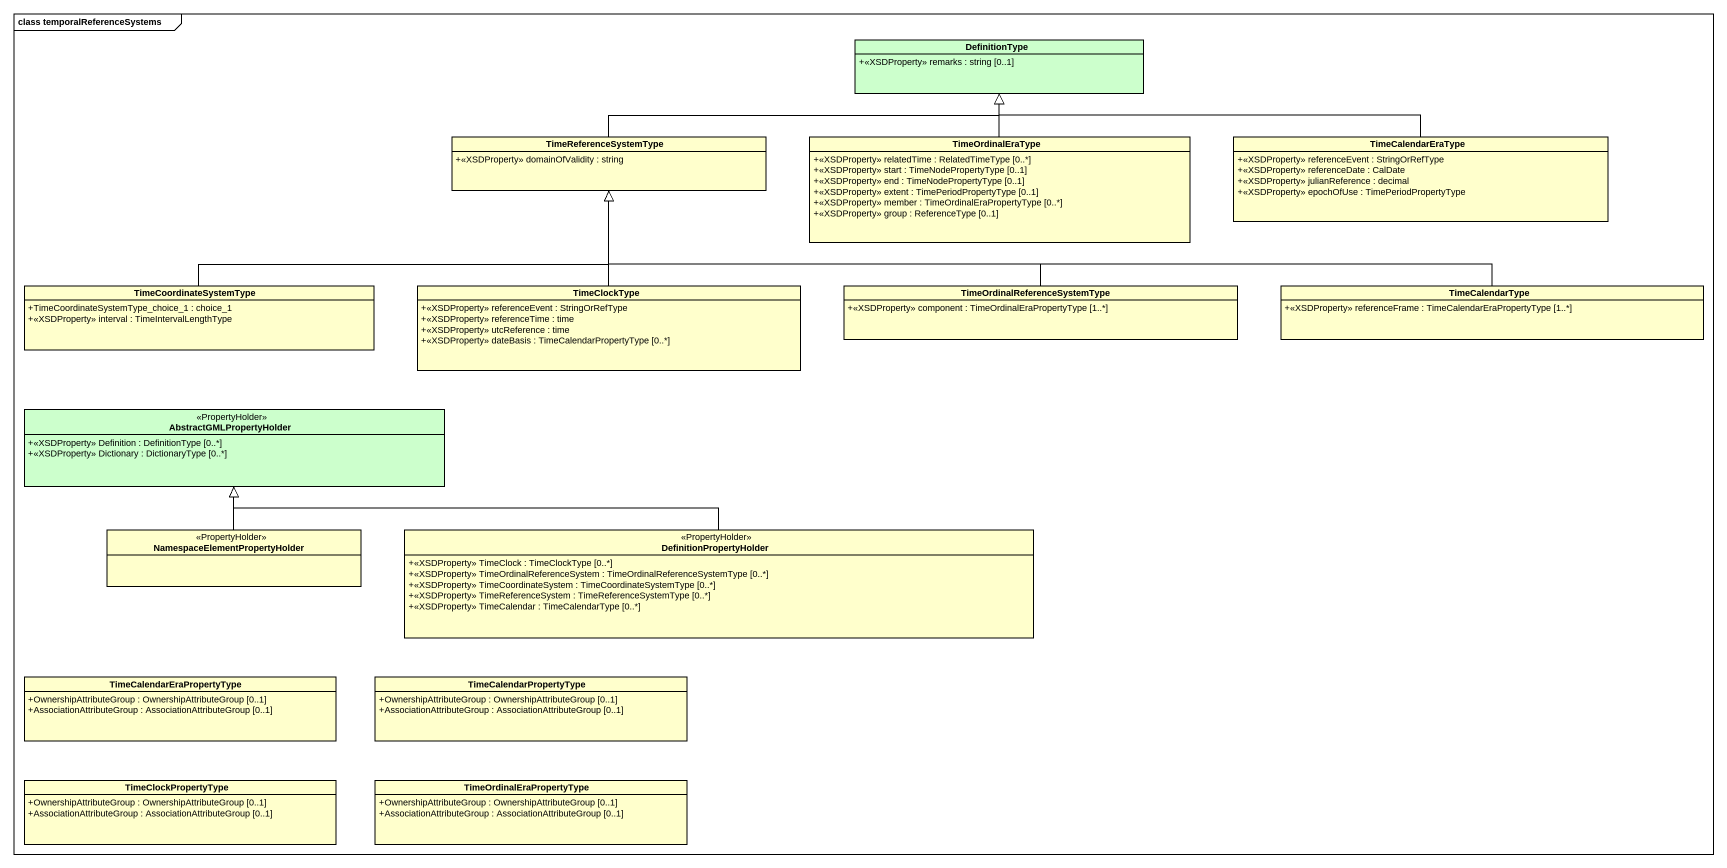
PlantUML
@startuml
mainframe class temporalReferenceSystems
hide circle
hide empty members
skinparam classAttributeIconSize 0
class DefinitionType #CCFFCC {
  +<<XSDProperty>> remarks : string [0..1]
}
class TimeReferenceSystemType {
  +<<XSDProperty>> domainOfValidity : string
}
class TimeOrdinalEraType {
  +<<XSDProperty>> relatedTime : RelatedTimeType [0..*]
  +<<XSDProperty>> start : TimeNodePropertyType [0..1]
  +<<XSDProperty>> end : TimeNodePropertyType [0..1]
  +<<XSDProperty>> extent : TimePeriodPropertyType [0..1]
  +<<XSDProperty>> member : TimeOrdinalEraPropertyType [0..*]
  +<<XSDProperty>> group : ReferenceType [0..1]
}
class TimeCalendarEraType {
  +<<XSDProperty>> referenceEvent : StringOrRefType
  +<<XSDProperty>> referenceDate : CalDate
  +<<XSDProperty>> julianReference : decimal
  +<<XSDProperty>> epochOfUse : TimePeriodPropertyType
}
class TimeCoordinateSystemType {
  +TimeCoordinateSystemType_choice_1 : choice_1
  +<<XSDProperty>> interval : TimeIntervalLengthType
}
class TimeClockType {
  +<<XSDProperty>> referenceEvent : StringOrRefType
  +<<XSDProperty>> referenceTime : time
  +<<XSDProperty>> utcReference : time
  +<<XSDProperty>> dateBasis : TimeCalendarPropertyType [0..*]
}
class "TimeOrdinalReferenceSystemType" as TimeOrdinalReferenceSystemTy {
  +<<XSDProperty>> component : TimeOrdinalEraPropertyType [1..*]
}
class TimeCalendarType {
  +<<XSDProperty>> referenceFrame : TimeCalendarEraPropertyType [1..*]
}
class AbstractGMLPropertyHolder <<PropertyHolder>> #CCFFCC {
  +<<XSDProperty>> Definition : DefinitionType [0..*]
  +<<XSDProperty>> Dictionary : DictionaryType [0..*]
}
class "NamespaceElementPropertyHolder" as NamespaceElementPropertyHold <<PropertyHolder>>
class DefinitionPropertyHolder <<PropertyHolder>> {
  +<<XSDProperty>> TimeClock : TimeClockType [0..*]
  +<<XSDProperty>> TimeOrdinalReferenceSystem : TimeOrdinalReferenceSystemType [0..*]
  +<<XSDProperty>> TimeCoordinateSystem : TimeCoordinateSystemType [0..*]
  +<<XSDProperty>> TimeReferenceSystem : TimeReferenceSystemType [0..*]
  +<<XSDProperty>> TimeCalendar : TimeCalendarType [0..*]
}
class TimeCalendarEraPropertyType {
  +OwnershipAttributeGroup : OwnershipAttributeGroup [0..1]
  +AssociationAttributeGroup : AssociationAttributeGroup [0..1]
}
class TimeCalendarPropertyType {
  +OwnershipAttributeGroup : OwnershipAttributeGroup [0..1]
  +AssociationAttributeGroup : AssociationAttributeGroup [0..1]
}
class TimeClockPropertyType {
  +OwnershipAttributeGroup : OwnershipAttributeGroup [0..1]
  +AssociationAttributeGroup : AssociationAttributeGroup [0..1]
}
class TimeOrdinalEraPropertyType {
  +OwnershipAttributeGroup : OwnershipAttributeGroup [0..1]
  +AssociationAttributeGroup : AssociationAttributeGroup [0..1]
}
TimeReferenceSystemType -right-|> DefinitionType
TimeOrdinalEraType -up-|> DefinitionType
TimeCalendarEraType -left-|> DefinitionType
TimeCoordinateSystemType -right-|> TimeReferenceSystemType
TimeClockType -up-|> TimeReferenceSystemType
TimeOrdinalReferenceSystemTy -left-|> TimeReferenceSystemType
TimeCalendarType -left-|> TimeReferenceSystemType
NamespaceElementPropertyHold -up-|> AbstractGMLPropertyHolder
DefinitionPropertyHolder -left-|> AbstractGMLPropertyHolder
@enduml
